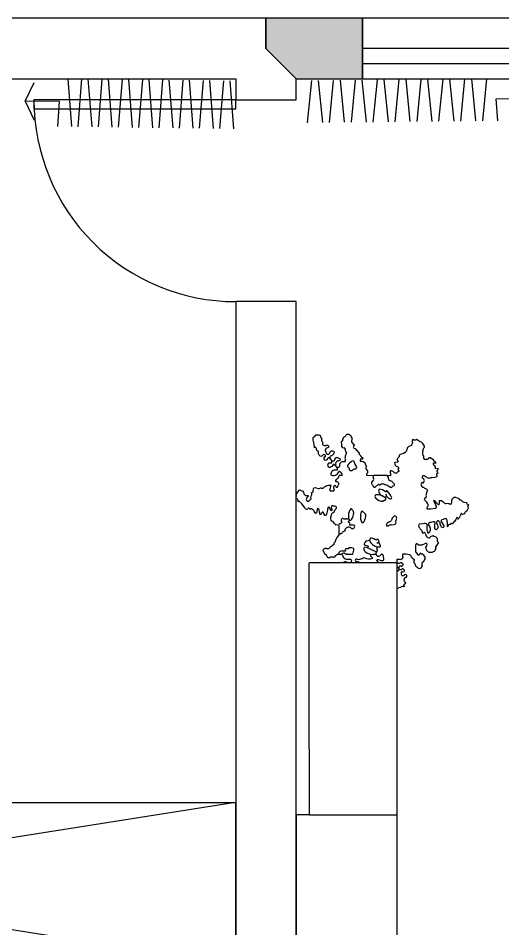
# Model space of a CAD drawing. Header units: millimetres. Extents: x 0 to 37570, y -10972 to 32224.
# Drawn here: x 9588 to 11509, y 25208 to 28819 of the extents above; entities that cross this region are included whole.
import ezdxf

# ---------------------------------------------------------------- set-up
doc = ezdxf.new("R2010")
doc.units = ezdxf.units.MM
doc.header["$LTSCALE"] = 10
doc.header["$MEASUREMENT"] = 0
doc.linetypes.add('ACAD_ISO07W100', pattern=[3, 0, -3])
for name, color, linetype in [('A1-建筑结构墙体', 255, 'BYLAYER'), ('A16-建筑墙体填充', 250, 'BYLAYER'), ('A2-建筑墙体', 255, 'BYLAYER'), ('E7-图例造型线', 30, 'BYLAYER'), ('P7-平面门', 2, 'BYLAYER')]:
    doc.layers.add(name, color=color, linetype=linetype)

# ---------------------------------------------------------------- blocks, each defined once
blk = doc.blocks.new('置物架2710348')
at = {"layer": 'E7-图例造型线'}
for points in [[(67.2, 324), (71.2, 328)], [(70.2, 333), (71.2, 334)], [(71.2, 332), (70.2, 333)], [(71.2, 334), (73.2, 334)], [(71.2, 328), (71.2, 332)], [(73.2, 334), (74.2, 333)], [(84.2, 341), (94.2, 340)], [(94.2, 340), (95.2, 341)], [(95.2, 341), (99.2, 341)], [(99.2, 341), (107.4, 335.2)], [(110.2, 334), (111.2, 332)], [(111.2, 332), (115.2, 330)], [(116.2, 324), (112.6, 318.9)], [(115.2, 330), (116.2, 329)], [(116.2, 329), (117.2, 325)], [(117.2, 325), (116.2, 324)], [(44.2, 294), (42.2, 295)], [(44.2, 291), (44.2, 294)], [(45.1, 305.2), (61.2, 319)], [(72.2, 298), (72.2, 291)], [(76.2, 289), (77.2, 288)], [(77.2, 288), (77.2, 286)], [(93.4, 293.6), (85.3, 299.2)], [(94.2, 294), (93.4, 293.6)], [(95.2, 305), (94.2, 304)], [(94.2, 304), (95.2, 295)], [(95.2, 295), (94.2, 294)], [(96.2, 306), (95.2, 305)], [(101.3, 311.6), (96.2, 306)], [(108.2, 312), (101.3, 311.6)], [(111.2, 315), (108.2, 312)], [(112.6, 318.9), (111.2, 315)], [(24.2, 262), (24.2, 265)], [(25.2, 261), (24.2, 262)], [(30.3, 259.5), (25.2, 261)], [(42.2, 258), (30.3, 259.5)], [(42.2, 285), (41.2, 286)], [(41.4, 280.9), (42.2, 282)], [(42.2, 282), (42.2, 285)], [(77.2, 286), (81.2, 282)], [(81.2, 282), (89.2, 283)], [(89.2, 283), (94.1, 280.8)], [(106.2, 280), (108.4, 277.1)], [(112.3, 273.5), (122.2, 273)], [(122.2, 273), (124.2, 271)], [(254.3, 250.7), (259.3, 252.6)], [(272.2, 259), (277.3, 260.8)], [(298.2, 271.4), (283.2, 270)], [(314.2, 275.4), (308.3, 274.6)], [(320.2, 276), (314.2, 275.4)], [(323.2, 275), (320.2, 276)], [(325.2, 273), (323.2, 275)], [(325.2, 272), (325.2, 273)], [(333.2, 265), (325.2, 272)], [(333.2, 252), (333.2, 261)], [(334.2, 251), (333.2, 252)], [(-324.8, 227), (-313.8, 227)], [(-313.8, 227), (-312.7, 226.2)], [(-312.7, 226.2), (-308.8, 225)], [(-308.8, 225), (-306.9, 226.2)], [(-298.8, 227), (-298.8, 224)], [(-298.8, 224), (-295.7, 222.5)], [(-295.7, 222.5), (-276.8, 221)], [(-276.8, 221), (-281.8, 218)], [(-276.8, 221), (-274.8, 221)], [(-274.8, 221), (-273.8, 222)], [(-142.9, 221.3), (-144.7, 220.7)], [(-138.8, 224), (-142.9, 221.3)], [(-137.8, 225), (-138.8, 224)], [(-127.9, 232.2), (-129.8, 231.4)], [(-115.4, 228.1), (-116.3, 230.8)], [(-115.8, 221), (-114.8, 222)], [(-115.8, 215), (-115.8, 221)], [(-114.8, 222), (-115.4, 228.1)], [(16.2, 226), (16.2, 229)], [(21.2, 221), (16.2, 226)], [(27.3, 249.5), (38.2, 250.5)], [(122.8, 249.9), (125.2, 244)], [(125.2, 242), (124.2, 241)], [(124.2, 241), (124.2, 235)], [(124.2, 235), (128, 230.8)], [(125.2, 244), (125.2, 242)], [(257.2, 219), (258.2, 220)], [(257.2, 213), (257.2, 219)], [(295.2, 236), (301.2, 236)], [(301.2, 236), (302.2, 235)], [(302.2, 235), (304.2, 236)], [(304.2, 236), (306.3, 237.8)], [(320.2, 240), (321.2, 241)], [(321.2, 241), (324.3, 243.6)], [(324.3, 243.6), (329.2, 244.4)], [(-335.8, 212), (-334.8, 213)], [(-334.8, 213), (-331.9, 213.4)], [(-332.8, 200), (-334.5, 202.2)], [(-332.8, 198), (-332.8, 200)], [(-331.8, 180), (-331, 181.1)], [(-331.8, 176), (-331.8, 180)], [(-274.8, 212), (-257.8, 212)], [(-245.8, 209.6), (-244.7, 209.3)], [(-244.7, 209.3), (-242.8, 209)], [(-242.8, 209), (-240.8, 207)], [(-240.8, 207), (-240.8, 205)], [(-240.8, 205), (-231.9, 201.8)], [(-231.9, 201.8), (-219.8, 200)], [(-219.8, 200), (-222.7, 197.8)], [(-219.8, 200), (-215.8, 201)], [(-202.8, 187), (-199.8, 184)], [(-147.8, 197), (-148.5, 195.9)], [(-147.8, 206), (-147.8, 197)], [(-141.8, 182), (-138.8, 179)], [(-111.8, 209), (-113.8, 210)], [(-106.8, 204), (-111.8, 209)], [(-106.8, 201), (-106.8, 204)], [(-104.8, 199), (-106.8, 201)], [(-98.9, 192.8), (-104.8, 199)], [(-93.8, 192), (-98.9, 192.8)], [(-91.8, 190), (-93.8, 192)], [(-91.8, 189), (-91.8, 190)], [(-79.7, 184.4), (-91.8, 189)], [(-70.8, 181), (-79.7, 184.4)], [(-64.9, 174.8), (-70.8, 181)], [(-22.2, 177), (-21.3, 185)], [(12.2, 205), (12.2, 204)], [(12.2, 204), (14.1, 202.8)], [(14.1, 202.8), (17.3, 201.4)], [(17.3, 201.4), (23.2, 201)], [(23.2, 201), (25.2, 199)], [(25.2, 199), (25.5, 197.1)], [(25.5, 197.1), (27.2, 193)], [(27.2, 193), (39, 187.8)], [(34.2, 203), (48.2, 211)], [(36.2, 201), (34.2, 203)], [(41.2, 201), (36.2, 201)], [(39, 187.8), (45.2, 182)], [(48.2, 211), (49.2, 212)], [(114.2, 208), (113.2, 207)], [(113.2, 207), (113.2, 192)], [(113.2, 192), (114.2, 191)], [(118.2, 208), (114.2, 208)], [(114.2, 191), (118.2, 191)], [(118.2, 191), (119.3, 191.7)], [(131.2, 185), (128.2, 183)], [(128.2, 183), (128.2, 178)], [(131.2, 193), (135.2, 189)], [(135.2, 189), (131.2, 185)], [(134.9, 208.2), (136.2, 206)], [(135.2, 189), (136.2, 189)], [(136.2, 206), (136.2, 203)], [(154.1, 184.8), (157.4, 182.2)], [(157.4, 182.2), (163.2, 177)], [(195.8, 188), (196.2, 179)], [(218.2, 194), (209.2, 201)], [(211.2, 186), (213.1, 187.2)], [(211.2, 184), (211.2, 186)], [(211.2, 184), (215.3, 184.8)], [(213.1, 187.2), (214.2, 188)], [(223.8, 210), (224.2, 201)], [(224.2, 201), (225.2, 200)], [(225.2, 200), (229.2, 200)], [(229.2, 200), (230.2, 201)], [(233.2, 201), (242.2, 208)], [(242.2, 208), (243.2, 211)], [(244.2, 214), (242.3, 215.2)], [(243.2, 211), (244.2, 212)], [(244.2, 212), (244.2, 214)], [(251.2, 206), (252.5, 202.1)], [(259.2, 211), (257.2, 213)], [(-331, 174.9), (-331.8, 176)], [(-329.8, 173), (-331, 174.9)], [(-323.8, 172.6), (-329.8, 173)], [(-321.8, 172), (-323.8, 172.6)], [(-320.7, 172.8), (-321.8, 172)], [(-318.8, 174), (-320.7, 172.8)], [(-310.8, 174), (-318.8, 174)], [(-309.7, 173.2), (-310.8, 174)], [(-303.5, 170.1), (-309.7, 173.2)], [(-291.8, 168), (-303.5, 170.1)], [(-296.3, 151.5), (-290.8, 155)], [(-246.8, 179), (-246.8, 172)], [(-246.8, 172), (-223.9, 157.8)], [(-223.9, 157.8), (-222.8, 157)], [(-216.8, 170), (-217.8, 171)], [(-216.8, 161), (-216.8, 170)], [(-203, 169.1), (-212.8, 158)], [(-212.8, 158), (-212.8, 151)], [(-202.8, 154), (-201.8, 155)], [(-201.8, 155), (-198.9, 155.4)], [(-173.8, 162), (-173.8, 156)], [(-173.8, 156), (-171.8, 155)], [(-158.8, 142), (-155.6, 147.9)], [(-138.8, 179), (-137.8, 179)], [(-137.8, 179), (-136.8, 178)], [(-136.8, 178), (-137.8, 173)], [(-137.8, 173), (-137.8, 161)], [(-136.2, 144.1), (-136.8, 143)], [(-135.4, 147.9), (-136.2, 144.1)], [(-125.6, 165.1), (-126.8, 169)], [(-123.8, 159), (-125.6, 165.1)], [(-124.8, 158), (-123.8, 159)], [(-124.8, 148), (-124.8, 158)], [(-123.8, 147), (-124.8, 148)], [(-115.8, 136), (-115.8, 146)], [(-60.8, 173), (-64.9, 174.8)], [(-26.8, 173), (-60.8, 173)], [(-56.8, 173), (-56.3, 166.1)], [(-56.3, 166.1), (-55.5, 164.2)], [(-55.5, 164.2), (-51, 158.8)], [(-45.8, 149), (-44.8, 148)], [(-44.8, 148), (-37.8, 148)], [(-37.8, 148), (-34.5, 144.2)], [(-23.8, 174), (-26.8, 173)], [(-23.8, 174), (-22.2, 177)], [(-21.6, 172.2), (-23.8, 174)], [(-18.8, 171), (-21.6, 172.2)], [(-13.8, 162), (-18.8, 171)], [(-1.8, 163), (-13.8, 162)], [(1.2, 152), (2.4, 153.9)], [(1.2, 147), (1.2, 152)], [(2.2, 146), (1.2, 147)], [(4.2, 159), (2.2, 161)], [(2.2, 142), (2.2, 146)], [(2.4, 153.9), (4.2, 157)], [(4.2, 157), (4.2, 159)], [(128.2, 178), (131.3, 176.4)], [(131.3, 176.4), (136.2, 175.6)], [(163.2, 177), (163.2, 176)], [(163.2, 176), (166.1, 173.8)], [(166.1, 173.8), (173.2, 172)], [(174.2, 161), (175.2, 160)], [(175.2, 160), (179.2, 160)], [(185.2, 165), (190.2, 170)], [(196.2, 179), (197.2, 178)], [(217.2, 169.6), (209.3, 170.4)], [(228.2, 149), (227.8, 160)], [(231.4, 176.1), (232, 174.9)], [(232, 174.9), (236.2, 166)], [(236.2, 166), (238.2, 166)], [(243.5, 176.9), (244.2, 178)], [(255.3, 145.2), (254.1, 145.8)], [(264.2, 143), (255.3, 145.2)], [(307.2, 164), (304.2, 164)], [(308.2, 163), (307.2, 164)], [(308.2, 160), (308.2, 163)], [(323.2, 155), (308.2, 160)], [(326.2, 152), (323.2, 155)], [(326.2, 149), (326.2, 152)], [(329.2, 146), (326.2, 149)], [(-302.6, 133.2), (-304.9, 134.8)], [(-298.8, 131), (-302.6, 133.2)], [(-301.8, 119), (-300.8, 121)], [(-298.8, 129), (-298.8, 131)], [(-287.8, 109), (-289.1, 111.9)], [(-287.8, 105), (-287.8, 109)], [(-173.8, 134), (-173.8, 128)], [(-161.8, 122), (-160.8, 123)], [(-160.8, 123), (-157.8, 126)], [(-158.8, 130), (-158.8, 142)], [(-157.8, 129), (-158.8, 130)], [(-157.8, 126), (-157.8, 129)], [(-136.8, 143), (-136.8, 118)], [(-111.8, 133), (-115.8, 136)], [(-111.8, 121), (-111.8, 133)], [(-33.8, 112), (-27.8, 110)], [(-22.8, 129), (-21.8, 130)], [(-22.8, 121), (-22.8, 129)], [(-21.8, 130), (-19.8, 128)], [(-11.8, 133), (-10.8, 134)], [(-10.8, 134), (-7.8, 134)], [(2.2, 134), (-2.8, 131)], [(-2.8, 131), (-2.8, 125)], [(-2.8, 125), (1.1, 121.8)], [(1.1, 121.8), (2.3, 121.2)], [(1.2, 141), (2.2, 142)], [(1.2, 139), (1.2, 141)], [(2.2, 134), (1.2, 139)], [(3.2, 133), (2.2, 134)], [(5.2, 134), (3.2, 133)], [(23.2, 134), (5.2, 134)], [(37.1, 128.8), (23.2, 134)], [(26.2, 114), (30.1, 115.4)], [(38.3, 128.2), (37.1, 128.8)], [(42.2, 125), (38.3, 128.2)], [(42.2, 123), (42.2, 125)], [(194.2, 129), (194.2, 120)], [(203.1, 132.4), (199.1, 131.3)], [(208.2, 137), (203.1, 132.4)], [(209.2, 138), (208.2, 137)], [(213.2, 138), (209.2, 138)], [(212.3, 103.8), (219.2, 108)], [(219.2, 108), (220.2, 109)], [(220.2, 109), (226.2, 110.4)], [(293.2, 110), (294.2, 112)], [(294.2, 112), (298.3, 114.7)], [(298.3, 114.7), (307.2, 121)], [(307.2, 121), (320.2, 120)], [(336.4, 136.1), (335.6, 138.1)], [(-289.8, 99), (-287.8, 105)], [(-289.8, 92), (-289.8, 99)], [(-288.8, 91), (-289.8, 92)], [(-268.8, 86), (-269.8, 87)], [(-265.8, 86), (-268.8, 86)], [(-262.8, 89), (-265.8, 86)], [(-261.8, 90), (-262.8, 89)], [(-258.8, 106), (-261.8, 103)], [(-261.8, 103), (-261.8, 93)], [(-261.8, 93), (-260.8, 92)], [(-260.8, 92), (-261.8, 90)], [(-248.8, 106), (-258.8, 106)], [(-242.9, 100.8), (-245.8, 103)], [(-230.8, 102), (-231.8, 96)], [(-229.8, 103), (-230.8, 102)], [(-225.8, 103), (-229.8, 103)], [(-224.7, 102.2), (-225.8, 103)], [(-207.2, 94.1), (-208.8, 92)], [(-205.8, 100), (-207.2, 94.1)], [(-204.8, 101), (-205.8, 100)], [(-200.8, 101), (-204.8, 101)], [(-189.8, 91), (-200.8, 101)], [(-189.3, 71), (-189.8, 91)], [(-185.8, 66), (-180, 73.1)], [(-180, 73.1), (-179, 75.1)], [(-179, 75.1), (-171.8, 88)], [(-171.8, 88), (-169.8, 89)], [(-169.8, 89), (-165.8, 106)], [(-165.8, 106), (-164.8, 107)], [(-150.8, 75), (-151.6, 71.9)], [(-112.8, 60), (-109.8, 72)], [(-100.8, 73), (-104.8, 58)], [(-96.8, 73), (-100.8, 73)], [(-91.7, 70.2), (-96.8, 73)], [(-11.8, 82), (-11.8, 76)], [(-11.8, 76), (-8.9, 73.8)], [(-8.9, 73.8), (-7.7, 73.2)], [(19.2, 66), (29.1, 75.2)], [(208.2, 102), (212.3, 103.8)], [(239.8, 82.9), (240.2, 78)], [(240.2, 78), (241.2, 77)], [(241.2, 77), (247.2, 85)], [(247.2, 85), (251.1, 86.4)], [(251.1, 86.4), (256.3, 90.6)], [(256.3, 90.6), (262.2, 91.4)], [(262.2, 91.4), (272.2, 100)], [(272.2, 100), (273.2, 101)], [(-188.8, 66), (-189.3, 71)], [(-186.8, 65), (-188.8, 66)], [(-187.8, 63), (-186.8, 65)], [(-186.8, 65), (-185.8, 66)], [(-152.8, 39), (-149.8, 42)], [(-149.8, 42), (-144.8, 47)], [(-144.8, 47), (-137.8, 46)], [(-135.4, 52.9), (-137.8, 46)], [(-132, 62.1), (-135.4, 52.9)], [(-129.6, 65.9), (-132, 62.1)], [(-124.8, 32), (-116, 52.1)], [(-116, 52.1), (-112.8, 60)], [(-104.8, 58), (-105.8, 57)], [(-85.8, 66), (-91.7, 70.2)], [(-85.4, 62.1), (-85.8, 66)], [(-83.8, 51), (-85.4, 62.1)], [(-74.8, 49), (-83.8, 51)], [(-73.8, 48), (-74.8, 49)], [(141.2, 42), (146.2, 42)], [(146.2, 42), (153.1, 37.8)], [(172.2, 36), (173.2, 62)], [(173.2, 35), (172.2, 36)], [(208.4, 63.6), (222.1, 68.2)], [(-231.3, 1.5), (-226.8, 4)], [(-222.7, 7.6), (-213.8, 8.4)], [(-210.8, 10), (-208.8, 10)], [(-208.8, 10), (-207.8, 9)], [(-207.8, 9), (-207.8, 5)], [(-185.9, 14.2), (-181.8, 17)], [(-181.8, 17), (-179.8, 17)], [(-179.8, 17), (-178.8, 16)], [(-178.8, 16), (-173.7, 16.6)], [(-173.7, 16.6), (-168.8, 17.4)], [(-160.8, 23), (-158.8, 21)], [(-158.8, 21), (-158.8, 18)], [(-137.8, 4), (-143.5, 10.2)], [(-137.8, 1), (-137.8, 4)], [(-128.8, 25), (-128.6, 25.9)], [(-128.6, 25.9), (-124.8, 32)], [(-115.8, 22), (-124.8, 21)], [(-108, 22.1), (-108.8, 21)], [(-108.8, 21), (-107.8, 10)], [(-102.8, 8), (-91.8, 15)], [(-80.8, 28), (-79, 30.1)], [(-80.8, 24), (-80.8, 28)], [(-78.8, 22), (-80.8, 24)], [(-78.8, 18), (-78.8, 22)], [(75, 14.1), (74.5, 12.9)], [(82.2, 25), (75, 14.1)], [(83.2, 26), (82.2, 25)], [(87.4, -9.1), (93.2, 2)], [(93.2, 2), (94.2, 3)], [(96.2, 10), (97.2, 12)], [(97.2, 9), (96.2, 10)], [(97, 8.1), (97.2, 9)], [(97.2, 12), (97.2, 26)], [(98.2, 9), (97.2, 9)], [(139.2, 16), (128.2, 29)], [(138.2, 15), (137.2, 14)], [(137.2, 14), (137.2, 9)], [(137.2, 9), (140.2, 6)], [(139.2, 16), (138.2, 15)], [(140.2, 16), (139.2, 16)], [(140.2, 6), (140.2, -5)], [(173.2, -18), (173.2, 35)], [(-264.8, -28), (-263.2, -25.9)], [(-264.8, -34), (-264.8, -28)], [(-260.8, -38), (-264.8, -34)], [(-263.2, -25.9), (-262.8, -21)], [(-262.8, -21), (-260.9, -19.8)], [(-251.8, -11), (-244.7, -7.2)], [(-205.7, -27.4), (-212.8, -32)], [(-190.8, -25), (-196.8, -25)], [(-182.8, -31), (-190.8, -25)], [(-182.8, -33), (-182.8, -31)], [(-156.7, -4.5), (-144.8, -3.5)], [(-24.8, -15), (-25.8, -16)], [(-25.8, -16), (-25.8, -23)], [(-19.8, -15), (-24.8, -15)], [(-21.2, -34), (-20.3, -47)], [(72.2, -1), (75.8, -6.1)], [(75.8, -6.1), (76.2, -10)], [(76.2, -10), (80.2, -13)], [(80.2, -13), (81.2, -13)], [(87.2, -10), (87.4, -9.1)], [(90.2, -17), (87.2, -10)], [(109.2, -13), (109.2, -11)], [(113.2, -16), (109.2, -13)], [(113.2, -18), (113.2, -16)], [(127.2, -29), (127.2, -36)], [(140.2, -5), (137.5, -12.1)], [(168.2, -21.6), (172.2, -20)], [(172.2, -20), (172.4, -19.1)], [(173.2, -31), (172.2, -20)], [(172.4, -19.1), (173.2, -18)], [(180.3, -31.4), (178.3, -32.2)], [(184.2, -30), (180.3, -31.4)], [(191.2, -30), (184.2, -30)], [(192.2, -31), (191.2, -30)], [(-268.8, -72), (-270.8, -64)], [(-260.8, -48), (-260.8, -38)], [(-219.8, -36), (-220.8, -37)], [(-220.8, -37), (-220.8, -47)], [(-220.8, -47), (-219.8, -48)], [(-219.8, -48), (-211.8, -48.4)], [(-199.8, -69), (-198, -66.9)], [(-199.8, -74), (-199.8, -69)], [(-198, -66.9), (-197.8, -66)], [(-193.8, -65), (-192.8, -63)], [(-193.8, -65), (-192.7, -65.6)], [(-192.7, -65.6), (-184.8, -67)], [(-191.8, -53), (-191.8, -44)], [(-184.8, -67), (-183.8, -68)], [(-183.8, -68), (-183.8, -73)], [(-174.8, -61), (-170.9, -58.7)], [(-174.8, -66), (-174.8, -61)], [(-170.9, -58.7), (-167.9, -57.7)], [(-156.8, -58), (-156.8, -62)], [(5.2, -38), (1.1, -36.2)], [(12.2, -45), (5.2, -38)], [(5.2, -56), (9.1, -54.6)], [(127.2, -36), (128.5, -37.8)], [(133.2, -45), (135.2, -47)], [(135.2, -47), (139.2, -47)], [(139.2, -47), (142.2, -44)], [(142.2, -43), (145.1, -41.7)], [(142.2, -44), (142.2, -43)], [(183.2, -49), (187, -44.9)], [(183.2, -55), (183.2, -49)], [(190.2, -64), (189, -62.2)], [(194.2, -64), (190.2, -64)], [(196.2, -62), (194.2, -64)], [(197.9, -60.6), (196.2, -62)], [(201.2, -63), (197.9, -60.6)], [(205.2, -63), (201.2, -63)], [(208.2, -60), (205.2, -63)], [(209.2, -59), (208.2, -60)], [(226.2, -59), (225.8, -50)], [(229.2, -61), (226.2, -59)], [(230.2, -61), (229.2, -61)], [(243.2, -62), (240.2, -57)], [(248.2, -66), (247.2, -64)], [(254.2, -66), (248.2, -66)], [(256.2, -68), (254.2, -66)], [(258.5, -72.9), (256.2, -68)], [(-266.8, -73), (-268.8, -72)], [(-265.8, -86), (-266.8, -73)], [(-266.8, -88), (-265.8, -86)], [(-265.8, -86), (-261.8, -84)], [(-261.8, -84), (-255.8, -85)], [(-255.8, -85), (-251.8, -92)], [(-244.8, -86), (-238.8, -85.6)], [(-222.8, -83), (-222.8, -77)], [(-195.8, -78), (-199.8, -74)], [(-197.8, -83), (-196.8, -82)], [(-196.8, -82), (-195.8, -81)], [(-195.8, -81), (-195.8, -78)], [(-173.8, -78), (-171.8, -76)], [(-155.8, -77), (-150.8, -82)], [(-150.8, -82), (-148.8, -81)], [(261.2, -82.5), (258.5, -72.9)], [(265.2, -89), (261.2, -82.5)], [(269.2, -93), (265.2, -89)], [(272.1, -94.2), (269.2, -93)], [(275.5, -96), (272.1, -94.2)], [(282.2, -97), (275.5, -96)], [(292.2, -114), (289.4, -105.9)], [(-186.8, -135), (-187.8, -136)], [(-184.5, -131.1), (-186.8, -135)], [(-183.8, -130), (-184.5, -131.1)], [(-174.8, -128), (-183.8, -130)], [(-169.8, -124), (-174.8, -128)], [(-162.8, -124), (-169.8, -124)], [(-161.8, -125), (-162.8, -124)], [(-157.8, -125), (-161.8, -125)], [(-150.8, -116), (-157.8, -125)], [(-148.8, -114), (-150.8, -116)], [(-140.8, -139), (-137.9, -137.7)], [(-140.8, -144), (-140.8, -139)], [(-137.9, -137.7), (-133.8, -136)], [(-133.8, -136), (-132.8, -135)], [(-132.8, -135), (-127.8, -131)], [(-127.8, -131), (-99.8, -131)], [(-97.8, -139), (-100.8, -141)], [(-100.8, -141), (-99.8, -143)], [(-99.8, -143), (-100.8, -156)], [(-95.8, -137), (-97.8, -139)], [(-18.8, -145), (-21.9, -143.2)], [(305.2, -118), (303.2, -118)], [(306.2, -117), (305.2, -118)], [(313.2, -117), (306.2, -117)], [(306.4, -149.1), (312.2, -141)], [(316.2, -120), (313.2, -117)], [(313.2, -124), (314.2, -123)], [(313.2, -132), (313.2, -124)], [(316.2, -135), (313.2, -132)], [(314.2, -123), (316.2, -120)], [(-167.8, -159), (-167.8, -161)], [(-167.8, -161), (-163.9, -164.2)], [(-163.9, -164.2), (-162.7, -164.6)], [(-154.8, -168), (-148.8, -168)], [(-139.8, -145), (-140.8, -144)], [(-138.8, -145), (-139.8, -145)], [(-133.8, -150), (-138.8, -145)], [(-133.8, -151), (-133.8, -150)], [(-124.9, -176.8), (-128, -179.9)], [(-123.8, -176), (-124.9, -176.8)], [(-119.7, -172.4), (-123.8, -176)], [(-108.8, -170), (-119.7, -172.4)], [(-100.8, -156), (-97, -166.1)], [(-67.8, -174), (-66.8, -173)], [(-43.8, -155), (-52.8, -157)], [(-52.8, -157), (-52.8, -162)], [(-52.8, -162), (-49.8, -165)], [(-49.8, -165), (-48.8, -165)], [(-42.8, -154), (-43.8, -155)], [(-43.8, -176.6), (-42.8, -176)], [(-42.8, -176), (-27.8, -176)], [(-34.7, -147.2), (-36.7, -148.2)], [(-17.3, -158.9), (-18.8, -145)], [(-16.4, -164.9), (-17.3, -158.9)], [(41.2, -177), (42.2, -176)], [(41.2, -191), (41.2, -177)], [(42.2, -176), (46.2, -176)], [(46.2, -176), (53.1, -179.3)], [(53.1, -179.3), (54.2, -180)], [(122.2, -167), (127.2, -162)], [(146.2, -156), (144.2, -158)], [(144.2, -158), (144.2, -161)], [(144.2, -161), (146.2, -163)], [(146.2, -163), (148.1, -163.3)], [(159.2, -163), (165.2, -156)], [(169.2, -169), (164, -178.9)], [(237.2, -178), (237.2, -166)], [(268.3, -159.6), (275.2, -160.4)], [(275.2, -160.4), (283.1, -163.2)], [(283.1, -163.2), (286.2, -166)], [(286.2, -166), (289.3, -165.2)], [(289.3, -165.2), (296.3, -161.4)], [(-126.8, -204), (-122.8, -208)], [(-122.8, -208), (-120.9, -208.3)], [(-120.9, -208.3), (-114.8, -212)], [(-114.8, -212), (-113.8, -211)], [(-113.8, -211), (-106.8, -211)], [(-66.8, -190), (-69.7, -187.8)], [(-67.6, -204.1), (-64.8, -201)], [(-66, -196.8), (-66.8, -190)], [(-64.8, -199), (-66, -196.8)], [(-64.8, -201), (-64.8, -199)], [(-37.8, -215), (-38, -214.2)], [(-30.8, -220), (-37.8, -215)], [(-36.8, -207), (-18.8, -207)], [(-18.8, -207), (-17.8, -208)], [(-17.8, -208), (-12.8, -208)], [(-12.8, -208), (-10.8, -206)], [(-9.8, -200), (-12.2, -190.1)], [(-10.8, -206), (-9.8, -205)], [(-9.8, -205), (-9.8, -200)], [(42.9, -208.1), (41.2, -191)], [(44.2, -211), (42.9, -208.1)], [(51.2, -212), (44.2, -211)], [(55.3, -210.2), (51.2, -212)], [(72.3, -202.4), (55.3, -210.2)], [(60.2, -217), (63.3, -215.2)], [(63.3, -215.2), (73.2, -206)], [(75.2, -202), (72.3, -202.4)], [(73.2, -206), (74.2, -205)], [(74.2, -205), (75.2, -202)], [(76.2, -201), (75.2, -202)], [(174.2, -216), (176.1, -214.8)], [(176.1, -214.8), (177.2, -214)], [(177.2, -214), (181.2, -214)], [(181.2, -214), (182.3, -214.8)], [(182.3, -214.8), (186.2, -219)], [(200.2, -210), (201.2, -209)], [(201.2, -219), (200.2, -210)], [(223.2, -213), (224.2, -211)], [(224.2, -202), (224.2, -211)], [(230.2, -205), (235.2, -201)], [(235.2, -201), (239.2, -194)], [(239.2, -194), (240.2, -193)], [(240.2, -193), (243.2, -190)], [(243.2, -190), (243.2, -185)], [(-91.8, -221), (-89.8, -220)], [(-86.7, -217.4), (-77.8, -216.6)], [(3.2, -249), (-0.4, -238.9)], [(61.8, -261), (62.7, -250)], [(74.2, -224), (67.2, -224)], [(69, -239.9), (70.2, -238)], [(70.2, -238), (74.2, -233)], [(74.2, -233), (74.2, -224)], [(170.2, -216), (174.2, -216)], [(186.2, -219), (188.2, -217)], [(188.2, -217), (189.2, -216)], [(189.2, -216), (193.2, -216)], [(193.2, -216), (195.1, -217.2)], [(195.1, -217.2), (197.2, -219)], [(197.2, -219), (201.2, -219)], [(-28.8, -257), (-27.8, -256)], [(-27.8, -256), (-23.8, -256)], [(-23.8, -256), (-22.8, -257)], [(-22.8, -257), (-13.7, -256.4)], [(-19.8, -263), (-21.7, -261.8)], [(-19.8, -267), (-19.8, -263)], [(-17.8, -269), (-19.8, -267)], [(-15.8, -270), (-17.8, -269)], [(-16.8, -273), (-15.8, -272)], [(-16.8, -275), (-16.8, -273)], [(-6.8, -284), (-16.8, -275)], [(-15.8, -272), (-15.8, -270)], [(-13.7, -256.4), (-3.7, -255.3)], [(-6.8, -285), (-6.8, -284)], [(0.3, -289.8), (-6.8, -285)], [(60.2, -271), (60.2, -265)], [(61.2, -272), (60.2, -271)], [(62.1, -272.2), (61.2, -272)], [(73.2, -272), (72.2, -273)], [(78.2, -272), (73.2, -272)], [(79.2, -273), (78.2, -272)], [(87.2, -282), (79.2, -273)], [(0.2, -299), (3.2, -299)], [(8.2, -293), (0.3, -289.8)], [(3.2, -299), (8.2, -295)], [(8.2, -295), (8.2, -293)], [(17.2, -307.4), (13.3, -306.6)], [(22.2, -309), (17.2, -307.4)], [(23.2, -310), (22.2, -309)], [(23.2, -312), (23.2, -310)], [(66.7, -324), (66.9, -322.9)], [(66.9, -322.9), (68.4, -318.1)], [(68.4, -318.1), (70.3, -316.2)], [(51.2, -337), (43.2, -338)], [(58.2, -340), (58.4, -339.1)], [(59.2, -341), (58.2, -340)], [(58.4, -339.1), (60.2, -334)], [(60.2, -334), (65.2, -333)], [(65.2, -333), (66.7, -324)]]:
    blk.add_lwpolyline(points, dxfattribs=at)
for centre, radius, start, end in [((80.4, 302.1), 25.5, 121.0022, 138.6089), ((62.5, 357.9), 27.5, -64.7949, -37.8854), ((111.8, 341.3), 7.46, -125.6474, -101.8243), ((46, 299.5), 5.8, -261.8881, -129.8547), ((47.7, 285.5), 6.52, 122.4704, 175.602), ((79.4, 291.5), 9.67, 52.3876, 138.0803), ((77.6, 296.7), 7.85, -133.1091, -100.021), ((41.1, 250.6), 22.1, 102.8465, 139.5046), ((14.3, 291.5), 29.2, -41.4051, -21.2942), ((37.8, 255.5), 5.09, -85.4359, 29.1251), ((101, 292.6), 13.6, -120.2202, -67.3449), ((112.9, 277.9), 4.51, -169.5269, -97.5391), ((129, 253.8), 7.23, 132.859, 212.4304), ((105.4, 265.4), 19.7, -18.575, 16.6492), ((261.6, 264.1), 11.7, -101.5672, -25.6027), ((284.2, 247.9), 14.6, 97.9063, 117.8683), ((281.8, 267.5), 5.12, -85.9747, 29.7151), ((314.1, 238), 37, 99.0644, 115.5266), ((330.1, 263), 3.71, -32.6192, 32.6192), ((-333.8, 220.5), 7.42, -75.1453, -27.9129), ((-315.4, 219.4), 12.1, -218.8182, -168.6486), ((-302.1, 219.7), 8.06, 65.3331, 125.9486), ((-277.7, 215.7), 4.69, 150.1232, 308.6743), ((-142.8, 212.6), 8.28, 102.943, 233.2404), ((-131.1, 224.8), 6.67, 79.1086, 178.6172), ((-122.4, 229.1), 6.32, 15.7058, 150.443), ((28.3, 213), 20, 98.4234, 126.9056), ((25.8, 244.1), 5.64, 74.8881, 170.8172), ((34.3, 255.4), 17.5, -143.4741, -110.2657), ((38.1, 248.6), 32.3, -121.3952, -82.6185), ((24.5, 237), 4.24, -78.8903, 28.7555), ((43.7, 211.1), 5.63, 9.1572, 105.1591), ((87.4, 206.1), 47.5, 2.5718, 31.381), ((215.3, 208.7), 8.54, -351.3153, -161.8087), ((245.8, 226.3), 11.6, -204.1666, -107.4384), ((240, 222.8), 9.52, 13.668, 119.9348), ((250.9, 230.8), 6.04, -105.9869, 44.0593), ((258.9, 243.1), 8.87, -239.2104, -114.2276), ((251.6, 251.5), 32.2, -78.0619, -52.3878), ((273.3, 215.9), 10.4, 12.4778, 101.6728), ((311.2, 231.7), 31, -153.893, -137.9851), ((282.5, 219.9), 10.5, -57.2751, 23.0696), ((306.8, 226.7), 14.8, -218.6798, -169.3926), ((315.1, 227.6), 13.4, 67.3864, 130.6013), ((325.1, 252.8), 9.3, -64.0921, -10.9883), ((-325.6, 208.3), 10.8, -200.2492, -145.5007), ((-327.6, 195.8), 5.66, -203.3739, -101.1695), ((-316.3, 175.1), 15.9, 131.3524, 157.7557), ((-328.7, 188), 2.19, -27.4568, 88.856), ((-248, 229.5), 20, -119.2499, -83.8194), ((-194.8, 137.3), 66.6, 114.6935, 141.2209), ((-194.5, 169.9), 23.3, 137.5549, 177.3034), ((-203.3, 160.8), 26.2, 88.7258, 108.5386), ((-217.1, 179.9), 17.8, -37.4676, 13.2256), ((-145.6, 193.1), 3.99, 135.4112, 235.8241), ((-150.7, 181.3), 8.92, 4.3194, 71.7352), ((-122.1, 209.6), 8.36, 3.0026, 40.6001), ((-16, 182.6), 5.85, 117.4737, 156.4314), ((-31.4, 210.6), 26.1, -60.7324, -19.1958), ((5.1, 188.3), 18.1, 66.9123, 131.0329), ((46.6, 193.1), 9.57, 46.2501, 124.2226), ((47.1, 186.5), 4.86, -112.1673, -30.9628), ((16.1, 196.5), 37.3, -19.6248, 5.3748), ((128.2, 225.9), 20.5, -119.0626, -98.5375), ((127.4, 172.6), 20.8, 79.5043, 112.9645), ((139.8, 242.4), 39.6, -111.7123, -95.1409), ((140.4, 182), 9.02, -84.9949, 12.9401), ((151.9, 183), 2.79, 38.1497, 159.7712), ((195.2, 193.4), 21.4, -212.7237, -108.7925), ((176.2, 185.3), 19.8, 7.8019, 87.0556), ((195.3, 201.8), 23.9, -85.3841, -48.2186), ((241.4, 172.6), 35.2, -193.7312, -178.9492), ((192.4, 197.1), 17.3, 12.8566, 30.7463), ((207.2, 197), 11.4, -52.1241, -15.2561), ((219.8, 173.9), 11.8, 10.745, 112.4836), ((231.7, 198.3), 3.1, 61.0209, 118.9791), ((239, 195.4), 8.05, -224.3405, -147.0807), ((232.1, 178.8), 12.2, -3.7358, 89.1546), ((244.8, 198.5), 9.86, 49.6122, 105.3301), ((266.6, 207.4), 15.1, -159.2667, -140.4653), ((269.2, 206.2), 16.4, -149.5726, -100.3058), ((258.1, 198.9), 12.1, -47.619, 84.4889), ((-303.6, 140.4), 6.24, 74.0554, 174.3455), ((-304.1, 154.5), 8.38, -74.3207, -20.6229), ((-304.6, 160.5), 14.9, -21.5251, 30.3225), ((-223.9, 165.3), 8.33, -81.9502, -30.6696), ((-208.7, 155.6), 6.15, -131.3608, -15.2407), ((-201.4, 163.6), 8.66, -72.8725, -4.178), ((-180.7, 156.8), 13.6, 64.0534, 152.8165), ((-175.5, 165.3), 3.76, -62.0149, 78.2752), ((-177.2, 147.1), 9.54, -31.8618, 55.5047), ((-139, 139.7), 18.5, 98.6251, 153.7746), ((-134.9, 153), 8.51, 109.7886, 143.9512), ((-135.3, 162.8), 10.5, 36.1973, 103.8365), ((-142.8, 153.3), 9.17, -36.0913, 56.7603), ((-120.3, 141.9), 6.17, 42.0621, 123.6878), ((-76.9, 138.6), 32.8, 18.4122, 37.9317), ((-45.2, 134.2), 14.6, -49.6859, 43.0262), ((4.3, 170.2), 9.4, -130.3259, -102.8042), ((130.5, 158.3), 18.2, 53.8816, 71.8944), ((139.3, 163.4), 35.1, -3.8689, 14.2578), ((198.4, 143.1), 25.5, 121.0014, 138.6098), ((188.3, 171), 2.19, -27.4594, 88.8576), ((210.2, 175.9), 5.58, -134.9784, -99.2467), ((213.7, 155.1), 14.9, 19.0706, 76.5694), ((237.4, 161.2), 15.3, -126.7849, -94.3272), ((242.7, 139.7), 9.02, 73.3694, 136.0699), ((220.4, 181.4), 23.6, -40.8158, -11.0458), ((242.6, 122.8), 25.7, 63.3859, 83.9599), ((276.8, 126.8), 20.5, 105.7213, 127.8837), ((274.1, 159.6), 13.3, -102.064, -40.0978), ((292.2, 154), 8.55, 69.5126, 200.4874), ((299, 166.3), 5.7, -131.4547, -23.4875), ((328.4, 138.8), 7.29, -5.4299, 83.1553), ((-295.3, 147.2), 15.8, -156.631, -127.619), ((-291, 122.8), 9.94, -218.5383, -169.5342), ((-298.2, 112.2), 9.17, -1.7537, 106.0038), ((-187.4, 147.3), 19.1, -44.3209, -15.9277), ((-161.8, 136.9), 14.9, -143.3828, -89.7472), ((-120.6, 145), 31.4, -120.883, -82.722), ((-120.4, 121.6), 8.61, -64.625, -3.85), ((-23.6, 119.5), 12.7, 164.09, 216.5197), ((-28.7, 117.1), 7.12, -82.4882, 33.6003), ((-18.5, 134.9), 6.97, -100.5498, -15.4395), ((-0.6, 140.3), 9.59, -138.6694, -103.258), ((26, 156.4), 42.4, -123.9007, -89.6298), ((25, 136.9), 22.2, -76.4892, -38.8755), ((201.3, 120.2), 11.3, 101.2743, 129.0149), ((180.1, 107), 19.2, -5.8156, 42.6854), ((171.9, 81), 70.5, 34.427, 54.0519), ((225.1, 116.7), 6.36, -80.6239, 40.2336), ((249.2, 127.7), 35.9, -47.9849, -33.2177), ((268.9, 115.8), 12.9, -37.2225, -13.0669), ((286.6, 109.6), 6.06, 42.0896, 147.4381), ((288, 104.3), 9.9, 50.9786, 71.541), ((327.8, 113.2), 10.2, 88.0645, 138.1986), ((320, 137.7), 16.5, -60.4449, -5.6783), ((-286.2, 81.5), 9.86, 49.6123, 105.3302), ((-277, 88.3), 2.84, -193.5154, -85.2822), ((-267.7, 60.3), 26.8, 94.4069, 109.7826), ((-250.4, 101.4), 4.92, 19.4578, 70.5423), ((-231, 113.1), 17.1, -133.8825, -92.4192), ((-202.3, 119.6), 28.3, -142.1642, -103.1969), ((-162.1, 102.2), 5.5, -12.2551, 118.5153), ((-137.7, 94), 20.3, 159.9328, 203.02), ((-127.6, 93.7), 29.8, -165.1628, -141.0722), ((-116.8, 59.7), 14.2, 60.2682, 153.9778), ((9.6, 45.7), 42.1, 82.1482, 120.4386), ((19.2, 119.6), 53.6, -120.0314, -89.9374), ((15.6, 56.1), 31.3, 55.8402, 90.6109), ((24.7, 82.5), 8.59, -58.6065, -3.5682), ((208.1, 116.5), 14.6, -127.4607, -89.4091), ((210.1, 83.5), 19.4, -51.8686, 10.4897), ((233.9, 83.3), 5.96, -3.2953, 141.2887), ((-115.6, 54.1), 40.2, 153.7093, 202.1129), ((-63.6, 39.7), 74.4, 175.1308, 190.594), ((-118.1, 38), 22.6, 57.1208, 76.482), ((-65.4, 11.1), 44, 114.6669, 165.4496), ((-113.7, 49.9), 40, -29.6713, -2.7263), ((135.8, 31.4), 7.93, -272.6554, -162.1192), ((129.1, 59.1), 21, -70.3646, -54.6655), ((160.2, 46.1), 11, -130.3205, -56.3733), ((165.9, 16.7), 20.3, 71.9371, 89.1382), ((177.1, 56.2), 7.01, 26.0657, 123.5955), ((188.5, 66.1), 8.57, -126.5368, -71.4842), ((169.7, 82.5), 32.6, -48.7309, -32.4717), ((202, 57.3), 9.01, 44.0671, 121.6827), ((-250.6, 16.6), 24.5, -76.0332, -37.9793), ((-211.7, -9.1), 20, 123.5553, 139.0642), ((-215.2, 14.9), 6.61, -77.9371, -47.9685), ((-203.9, 9), 5.51, -134.2171, -20.7253), ((-185.5, -1.6), 15.8, 91.3222, 147.0132), ((-186.8, 51.9), 38.9, -62.502, -48.0181), ((-146.6, 2.3), 16.1, 155.0317, 199.1344), ((-130.7, 5.7), 30.7, 156.3739, 173.7017), ((-131.5, 18.3), 14.5, -190.5083, -145.96), ((-146.3, 32.5), 11.5, -87.5075, -34.3835), ((-148.4, 9.8), 13.8, -74.8082, -39.5087), ((-132.1, 31.1), 6.91, -132.8292, -61.4209), ((-121.2, 28.5), 8.31, -154.8902, -115.1098), ((-111.5, 27), 6.56, -130.7466, -65.5136), ((-102.7, 15.3), 7.3, -133.4379, -90.1649), ((-108.4, 13.3), 16.7, 5.7254, 35.3867), ((-87, 24.2), 10.3, -117.2262, -36.7846), ((106.5, 0.5), 34.3, 158.7446, 182.4646), ((90.2, 21.8), 8.18, 31.1957, 148.8043), ((105.3, 0.2), 11.4, 136.4954, 165.9691), ((117.1, -14.2), 29.9, 113.5632, 129.094), ((112.1, 4.8), 10.9, 48.9651, 129.4095), ((83, 14), 36.3, -43.6196, -1.6202), ((-262.4, -9.1), 10.8, -81.8561, -10.0643), ((-222.3, -23.5), 12.7, -78.6905, -41.8196), ((-204.3, -15), 12.5, -96.6406, -53.0659), ((-154.6, -65.3), 42.8, 131.1615, 150.2597), ((-158.3, -0.3), 4.41, -142.6509, -69.6631), ((-38, -34.5), 16.8, 1.5447, 43.1716), ((-35.3, -41.5), 30.8, 37.0792, 59.6537), ((28.2, -11.9), 40.5, -164.1357, -146.9763), ((-7.3, -50.7), 16.8, 59.8755, 84.7555), ((93.6, -30.3), 21.3, 107.5139, 125.6161), ((87.2, -30.7), 5.64, 151.3121, 249.8), ((106.5, -37.2), 25.9, 128.7631, 159.1822), ((52.3, 46), 88.3, -68.1247, -46.4048), ((86.6, 6.6), 23.9, -81.2066, -55.1906), ((89.6, 5.5), 51, -42.5435, -20.1785), ((138.4, -29.3), 14.1, -61.6096, -7.499), ((166.3, -36.3), 14.8, 82.8359, 159.535), ((176.2, -29.7), 3.29, -155.9774, -50.5042), ((165.7, -29), 26.6, -36.7351, -4.2867), ((-261.9, -60.6), 9.54, -223.619, -159.0008), ((-275.4, -36.8), 18.5, -68.8349, -37.4253), ((-218, -62.5), 15.4, -5.7069, 66.0634), ((-197.7, -59.4), 6.84, -137.7634, -54.9171), ((-193.4, -57.9), 5.15, -82.9928, 71.5716), ((-178, -72.4), 7.17, -29.9916, 63.3901), ((-162.5, -65.8), 9.72, 53.609, 123.2949), ((-139.4, -68.4), 18.5, 159.8516, 207.7765), ((-12.7, -46), 7.62, -172.61, -66.9719), ((-5.9, -55.5), 4.58, 100.4921, 146.888), ((6, -37.3), 18.7, -132.9959, -92.2438), ((8.1, -49), 5.74, -79.7701, 44.2682), ((119.6, -48.8), 14.2, 15.7491, 51.1819), ((158.9, -80.5), 35.3, 31.3951, 46.3745), ((223.8, -61.8), 14.8, 88.2625, 169.0572), ((220.4, -50.9), 5.5, 8.9364, 45.1581), ((240.7, -72.6), 15.6, 91.5619, 132.0409), ((241.9, -69.7), 7.85, 46.8936, 79.9763), ((-263.3, -71.5), 23.5, -60.709, -38.0884), ((-235.9, -91.1), 6.22, -8.5461, 117.9028), ((-224.1, -90.2), 5.97, -162.8465, -27.5424), ((-217, -85.1), 9.99, 99.685, 125.3564), ((-226, -90.1), 7.82, -21.6976, 65.3004), ((-212.5, -83.9), 10.6, 57.2963, 125.5918), ((-178.1, -77.2), 28.7, 175.632, 195.789), ((-202.4, -81.5), 4.89, -133.4576, -18.4697), ((-182.5, -75.2), 2.5, 120.4938, 231.1368), ((-178.8, -76.4), 5.29, -172.511, -17.4765), ((-142.8, -85.5), 7.43, 47.2177, 143.1712), ((-150.8, -102.3), 11.9, -79.9656, -18.7294), ((-197.3, -89), 60.2, -16.4975, 8.6071), ((262.5, -120.3), 30.6, 28.1873, 49.7578), ((-179.8, -147.5), 14, 124.7134, 178.0656), ((-101.8, -136.7), 6.04, -2.9288, 70.309), ((-25.7, -153.4), 10.9, 69.4496, 145.2584), ((283.9, -154.1), 40.9, 61.7969, 78.237), ((304.4, -131.5), 12.3, -50.7223, -16.6579), ((-184, -146.3), 9.82, -175.6413, -82.9376), ((-177.1, -166.8), 12.2, 39.8751, 117.505), ((-166.1, -183.8), 19.5, 54.2939, 79.7725), ((-163.3, -141.9), 29.9, -60.989, -26.283), ((-127.8, -157.9), 9.08, 130.945, 162.3224), ((-101.8, -166.9), 7.6, -155.7919, -98.5776), ((-98.9, -171), 5.28, -139.9376, 68.2119), ((-60.2, -184.2), 12.7, -233.4158, -171.8236), ((-47.9, -206.7), 38.7, 100.4479, 119.2862), ((-58.4, -158.5), 10.8, -70.9711, -37.1074), ((-44.1, -191.6), 15, 88.8492, 135.0463), ((-28.5, -162.9), 16.8, 119.0906, 148.0211), ((-24, -168.5), 8.42, -116.4568, 24.7343), ((56.5, -172.4), 7.89, -106.4889, -53.7796), ((43.6, -142), 40.8, -64.4679, -34.3295), ((77.9, -178), 13.1, 50.2766, 92.8536), ((89.1, -169.8), 3.33, 148.3086, 312.7466), ((95.6, -183.7), 12.3, 50.5257, 110.3482), ((105.5, -188.2), 14.2, 46.3219, 98.3779), ((109.2, -166.4), 13, -62.46, -2.4824), ((137.5, -162.3), 10.3, 86.1548, 178.3925), ((140.9, -156.7), 5.4, 7.6, 119.27), ((153.5, -156.3), 8.83, -127.4233, -49.4804), ((184.1, -183.3), 20.5, 167.6648, 214.8181), ((166.5, -162.7), 6.84, -66.8375, 101.043), ((247.4, -174.6), 13.3, 77.9363, 139.9018), ((225.6, -194), 19.8, 27.1571, 54.0455), ((260.9, -175.6), 17.6, 65.2054, 127.352), ((292.8, -148.2), 13.6, -75.1656, -3.8968), ((-92.6, -190.6), 36.9, 163.1813, 190.1639), ((-148.7, -207.2), 22.2, 8.2774, 27.0913), ((-127, -257.6), 50.8, 46.09, 66.5298), ((-80.1, -204.3), 12.5, -79.6008, 0.7222), ((-64.5, -175.4), 13.4, -127.8275, -112.4557), ((-38.5, -170.6), 19.3, -147.4837, -52.7656), ((-35.6, -210.9), 4.06, -253.2024, -126.3213), ((-31.7, -198.1), 21.9, -87.5035, -50.4215), ((-19.6, -188.7), 7.61, -10.6945, 159.5218), ((-12.4, -219.1), 6.75, -46.4645, 142.4901), ((194.9, -201.8), 28.5, 166.2756, 209.9846), ((204.4, -197.4), 12.1, -105.3366, -33.9322), ((219.9, -205.6), 5.64, 39.3921, 164.7974), ((214.3, -195), 18.8, -58.0407, -31.9593), ((-80.6, -227.8), 12.1, 120.5084, 139.4865), ((-22.1, -237.9), 9.19, -239.5303, -160.4359), ((-32.8, -250.2), 9.4, 49.6741, 77.1958), ((-10.2, -259), 33.4, 91.117, 119.7958), ((-30.8, -219.3), 24, -80.3732, -37.6992), ((-6.5, -237.5), 6.29, -12.9983, 146.2076), ((-12.6, -218.5), 7.28, -76.2783, -48.7888), ((-4.7, -247.3), 8.09, -82.8594, -12.3458), ((63.6, -220.6), 4.95, -226.7535, -43.2465), ((80.5, -254.1), 18.3, 128.8784, 167.0409), ((-8, -234), 31, -132.0141, -116.1076), ((53.3, -260), 8.55, -35.574, -6.2978), ((67.9, -263.9), 10.1, -124.5205, -64.537), ((56.6, -283.5), 30.6, -50.2309, 2.7319), ((20.6, -286.5), 21.4, -144.278, -109.8804), ((29.5, -317.5), 8.3, -221.4514, -90.8551), ((65.7, -306.7), 10.5, -63.8716, -1.4729), ((23.2, -333.8), 10.1, 8.8612, 52.7016), ((15.6, -374.7), 46, 53.1057, 67.552), ((62, -321.5), 18.8, -124.8544, -101.5427)]:
    blk.add_arc(centre, radius, start, end, dxfattribs=at)
blk = doc.blocks.new('电视柜2710359')
at = {"linetype": 'ACAD_ISO07W100'}
blk.add_wipeout([(-1000, -200), (-1000, 200), (1000, 200), (1000, -200)], dxfattribs=at).dxf.layer = 'E7-图例造型线'
at = {"layer": 'E7-图例造型线'}
for points in [[(1000, 200), (-1000, 200)], [(-1000, 200), (-1000, -200)], [(1000, -200), (1000, 200)], [(-1000, -200), (1000, -200)]]:
    blk.add_lwpolyline(points, dxfattribs=at)
blk = doc.blocks.new('置物架2710362')
at = {"linetype": 'ACAD_ISO07W100'}
blk.add_wipeout([(-500, -175), (-500, 174), (23, 174.5), (497, 175), (500, 172), (500, -171), (496, -175)], dxfattribs=at).dxf.layer = 'E7-图例造型线'
at = {"layer": 'E7-图例造型线'}
for points in [[(23, 174.5), (-500, 174)], [(-500, 174), (-500, -175)], [(497, 175), (23, 174.5)], [(500, 172), (497, 175)], [(500, -171), (500, 172)], [(-500, -175), (496, -175)], [(496, -175), (497, -174)], [(497, -174), (500, -171)]]:
    blk.add_lwpolyline(points, dxfattribs=at)
blk = doc.blocks.new('衣柜2710370')
at = {"linetype": 'ACAD_ISO07W100'}
blk.add_wipeout([(-1000, -300), (-1000, 300), (1000, 300), (1000, -300)], dxfattribs=at).dxf.layer = 'E7-图例造型线'
at = {"layer": 'E7-图例造型线'}
for points in [[(-1000, -300), (1000, 300)], [(1000, -300), (-1000, 300)], [(-1000, -300), (-1000, 300)], [(-1000, 300), (1000, 300)], [(1000, 300), (1000, -300)], [(1000, -300), (-1000, -300)]]:
    blk.add_lwpolyline(points, dxfattribs=at)
blk = doc.blocks.new('窗帘2710371')
at = {"layer": 'E7-图例造型线'}
for points in [[(-1292.94, -18.48), (-1283.42, 16.93)], [(-1257.75, -18.35), (-1267.53, 16.99)], [(-1241.86, -18.29), (-1232.35, 17.12)], [(-1206.67, -18.15), (-1216.46, 17.18)], [(-1190.88, -18.09), (-1181.36, 17.32)], [(-1155.69, -17.96), (-1165.48, 17.38)], [(-1139.8, -17.9), (-1130.29, 17.51)], [(-1104.62, -17.76), (-1114.4, 17.57)], [(-1088.82, -17.7), (-1079.3, 17.7)], [(-1053.63, -17.57), (-1063.42, 17.76)], [(-1037.75, -17.51), (-1028.23, 17.9)], [(-1002.56, -17.38), (-1012.34, 17.96)], [(-986.76, -17.32), (-977.24, 18.09)], [(-951.57, -17.18), (-961.36, 18.15)], [(-935.69, -17.12), (-926.17, 18.29)], [(-900.5, -16.99), (-910.28, 18.35)], [(-884.7, -16.93), (-875.19, 18.48)], [(-767.54, 1.94), (-790.03, 15.78)], [(767.54, 1.94), (790.03, 15.78)], [(884.7, -16.93), (875.19, 18.48)], [(900.5, -16.99), (910.28, 18.35)], [(935.69, -17.12), (926.17, 18.29)], [(951.57, -17.18), (961.36, 18.15)], [(986.76, -17.32), (977.24, 18.09)], [(1002.56, -17.38), (1012.34, 17.96)], [(1037.75, -17.51), (1028.23, 17.9)], [(1053.63, -17.57), (1063.42, 17.76)], [(1088.82, -17.7), (1079.3, 17.7)], [(1104.62, -17.76), (1114.4, 17.57)], [(1139.8, -17.9), (1130.29, 17.51)], [(1155.69, -17.96), (1165.48, 17.38)], [(1190.88, -18.09), (1181.36, 17.32)], [(1206.67, -18.15), (1216.46, 17.18)], [(1241.86, -18.29), (1232.35, 17.12)], [(1257.75, -18.35), (1267.53, 16.99)], [(1292.94, -18.48), (1283.42, 16.93)], [(-853.41, 1.62), (-767.54, 1.94)], [(-849.51, -16.79), (-853.41, 1.62)], [(-767.54, 1.94), (-789.92, -12.06)], [(767.54, 1.94), (789.92, -12.06)], [(853.41, 1.62), (767.54, 1.94)], [(849.51, -16.79), (853.41, 1.62)]]:
    blk.add_lwpolyline(points, dxfattribs=at)
blk = doc.blocks.new('窗帘2710373')
at = {"layer": 'E7-图例造型线'}
for points in [[(-1292.94, -18.48), (-1283.42, 16.93)], [(-1257.75, -18.35), (-1267.53, 16.99)], [(-1241.86, -18.29), (-1232.35, 17.12)], [(-1206.67, -18.15), (-1216.46, 17.18)], [(-1190.88, -18.09), (-1181.36, 17.32)], [(-1155.69, -17.96), (-1165.48, 17.38)], [(-1139.8, -17.9), (-1130.29, 17.51)], [(-1104.62, -17.76), (-1114.4, 17.57)], [(-1088.82, -17.7), (-1079.3, 17.7)], [(-1053.63, -17.57), (-1063.42, 17.76)], [(-1037.75, -17.51), (-1028.23, 17.9)], [(-1002.56, -17.38), (-1012.34, 17.96)], [(-986.76, -17.32), (-977.24, 18.09)], [(-951.57, -17.18), (-961.36, 18.15)], [(-935.69, -17.12), (-926.17, 18.29)], [(-900.5, -16.99), (-910.28, 18.35)], [(-884.7, -16.93), (-875.19, 18.48)], [(-767.54, 1.94), (-790.03, 15.78)], [(767.54, 1.94), (790.03, 15.78)], [(884.7, -16.93), (875.19, 18.48)], [(900.5, -16.99), (910.28, 18.35)], [(935.69, -17.12), (926.17, 18.29)], [(951.57, -17.18), (961.36, 18.15)], [(986.76, -17.32), (977.24, 18.09)], [(1002.56, -17.38), (1012.34, 17.96)], [(1037.75, -17.51), (1028.23, 17.9)], [(1053.63, -17.57), (1063.42, 17.76)], [(1088.82, -17.7), (1079.3, 17.7)], [(1104.62, -17.76), (1114.4, 17.57)], [(1139.8, -17.9), (1130.29, 17.51)], [(1155.69, -17.96), (1165.48, 17.38)], [(1190.88, -18.09), (1181.36, 17.32)], [(1206.67, -18.15), (1216.46, 17.18)], [(1241.86, -18.29), (1232.35, 17.12)], [(1257.75, -18.35), (1267.53, 16.99)], [(1292.94, -18.48), (1283.42, 16.93)], [(-853.41, 1.62), (-767.54, 1.94)], [(-849.51, -16.79), (-853.41, 1.62)], [(-767.54, 1.94), (-789.92, -12.06)], [(767.54, 1.94), (789.92, -12.06)], [(853.41, 1.62), (767.54, 1.94)], [(849.51, -16.79), (853.41, 1.62)]]:
    blk.add_lwpolyline(points, dxfattribs=at)

msp = doc.modelspace()

# ---------------------------------------------------------------- hatches: boundary and pattern name
at = {"layer": 'A16-建筑墙体填充'}
msp.add_hatch(color=256, dxfattribs=at).paths.add_polyline_path([(10952.37305, 28818.56836), (10570.2041, 28818.56836), (10570.2041, 28698.56836), (10690.20508, 28578.56836), (10952.37402, 28578.56836)])

# ---------------------------------------------------------------- linework, layer by layer
at = {"layer": 'A1-建筑结构墙体'}
msp.add_lwpolyline([(10952.37305, 28818.56836), (10570.2041, 28818.56836), (10570.2041, 28698.56836), (10690.20508, 28578.56836), (10952.37402, 28578.56836), (10952.37305, 28818.56836)], dxfattribs=at)
at = {"layer": 'A2-建筑墙体'}
for points in [[(10570.20508, 28698.56836), (10570.2041, 28818.56836), (9533.91113, 28818.56836), (9533.91016, 28578.56836), (10450.2041, 28578.56836), (10450.20508, 28578.56836)], [(10450.20508, 28578.56836), (10450.20508, 28578.56641), (10450.20508, 28494.7793), (10690.2041, 28494.7793), (10690.2041, 28578.56641), (10570.20508, 28698.56836)]]:
    msp.add_lwpolyline(points, dxfattribs=at)
at = {"layer": 'P7-平面门'}
for points in [[(14952.37402, 28578.56836), (14952.37402, 28818.56836), (10952.37402, 28818.56836), (10952.37402, 28578.56836), (14952.37402, 28578.56836)], [(10952.37402, 28638.56836), (11952.37402, 28638.56836), (11952.37402, 28698.56836), (10952.37402, 28698.56836), (10952.37402, 28638.56836)]]:
    msp.add_lwpolyline(points, dxfattribs=at)
at = {"layer": 'P7-平面门', "color": 2}
msp.add_lwpolyline([(10450.20508, 28494.7793), (9650.20508, 28494.7793), (9650.20508, 28459.7793), (10450.20508, 28459.7793), (10450.20508, 28494.7793)], dxfattribs=at)
at = {"layer": 'P7-平面门', "color": 1}
msp.add_arc((10450.20508, 28494.7793), 800, -180, -89.99999237, dxfattribs=at)

# ---------------------------------------------------------------- block references
at = {"layer": 'E7-图例造型线'}
for name, p, xscale, yscale in [('窗帘2710373', (8407.77734, 28479.44531), 1.573933720588684, 5.363909244537353), ('窗帘2710371', (12935.27734, 28491.39453), 1.701549887657165, 4.717203140258789)]:
    msp.add_blockref(name, p, dxfattribs=dict(at, xscale=xscale, yscale=yscale))
for name, p, xscale, yscale, rotation in [('置物架2710348', (11032.59961, 26830.89453), 1.00267231464386, 1.004090905189514, 90), ('衣柜2710370', (8411.27734, 25386.66992), 2.038500070571899, 1.073089957237243, 180.000015258789)]:
    msp.add_blockref(name, p, dxfattribs=dict(at, xscale=xscale, yscale=yscale, rotation=rotation))
at = {"layer": 'E7-图例造型线', "xscale": 1.591904997825622, "rotation": 90}
msp.add_blockref('电视柜2710359', (10890.20508, 24067.42578), dxfattribs=at)

# ---------------------------------------------------------------- next in the draw order: linework, layer by layer
at = {"layer": 'A2-建筑墙体'}
msp.add_lwpolyline([(10690.20508, 24944.74414), (10690.2041, 24944.74219), (10690.2041, 27694.77734), (10450.20508, 27694.7793), (10450.20508, 25064.74414), (10450.20508, 25064.74414)], dxfattribs=at)

# ---------------------------------------------------------------- next in the draw order: block references
at = {"layer": 'E7-图例造型线', "xscale": 0.999677002429962, "yscale": 1.000008583068847, "rotation": 90}
msp.add_blockref('置物架2710362', (10915.20312, 26159.16992), dxfattribs=at)

doc.saveas('drawing.dxf')
